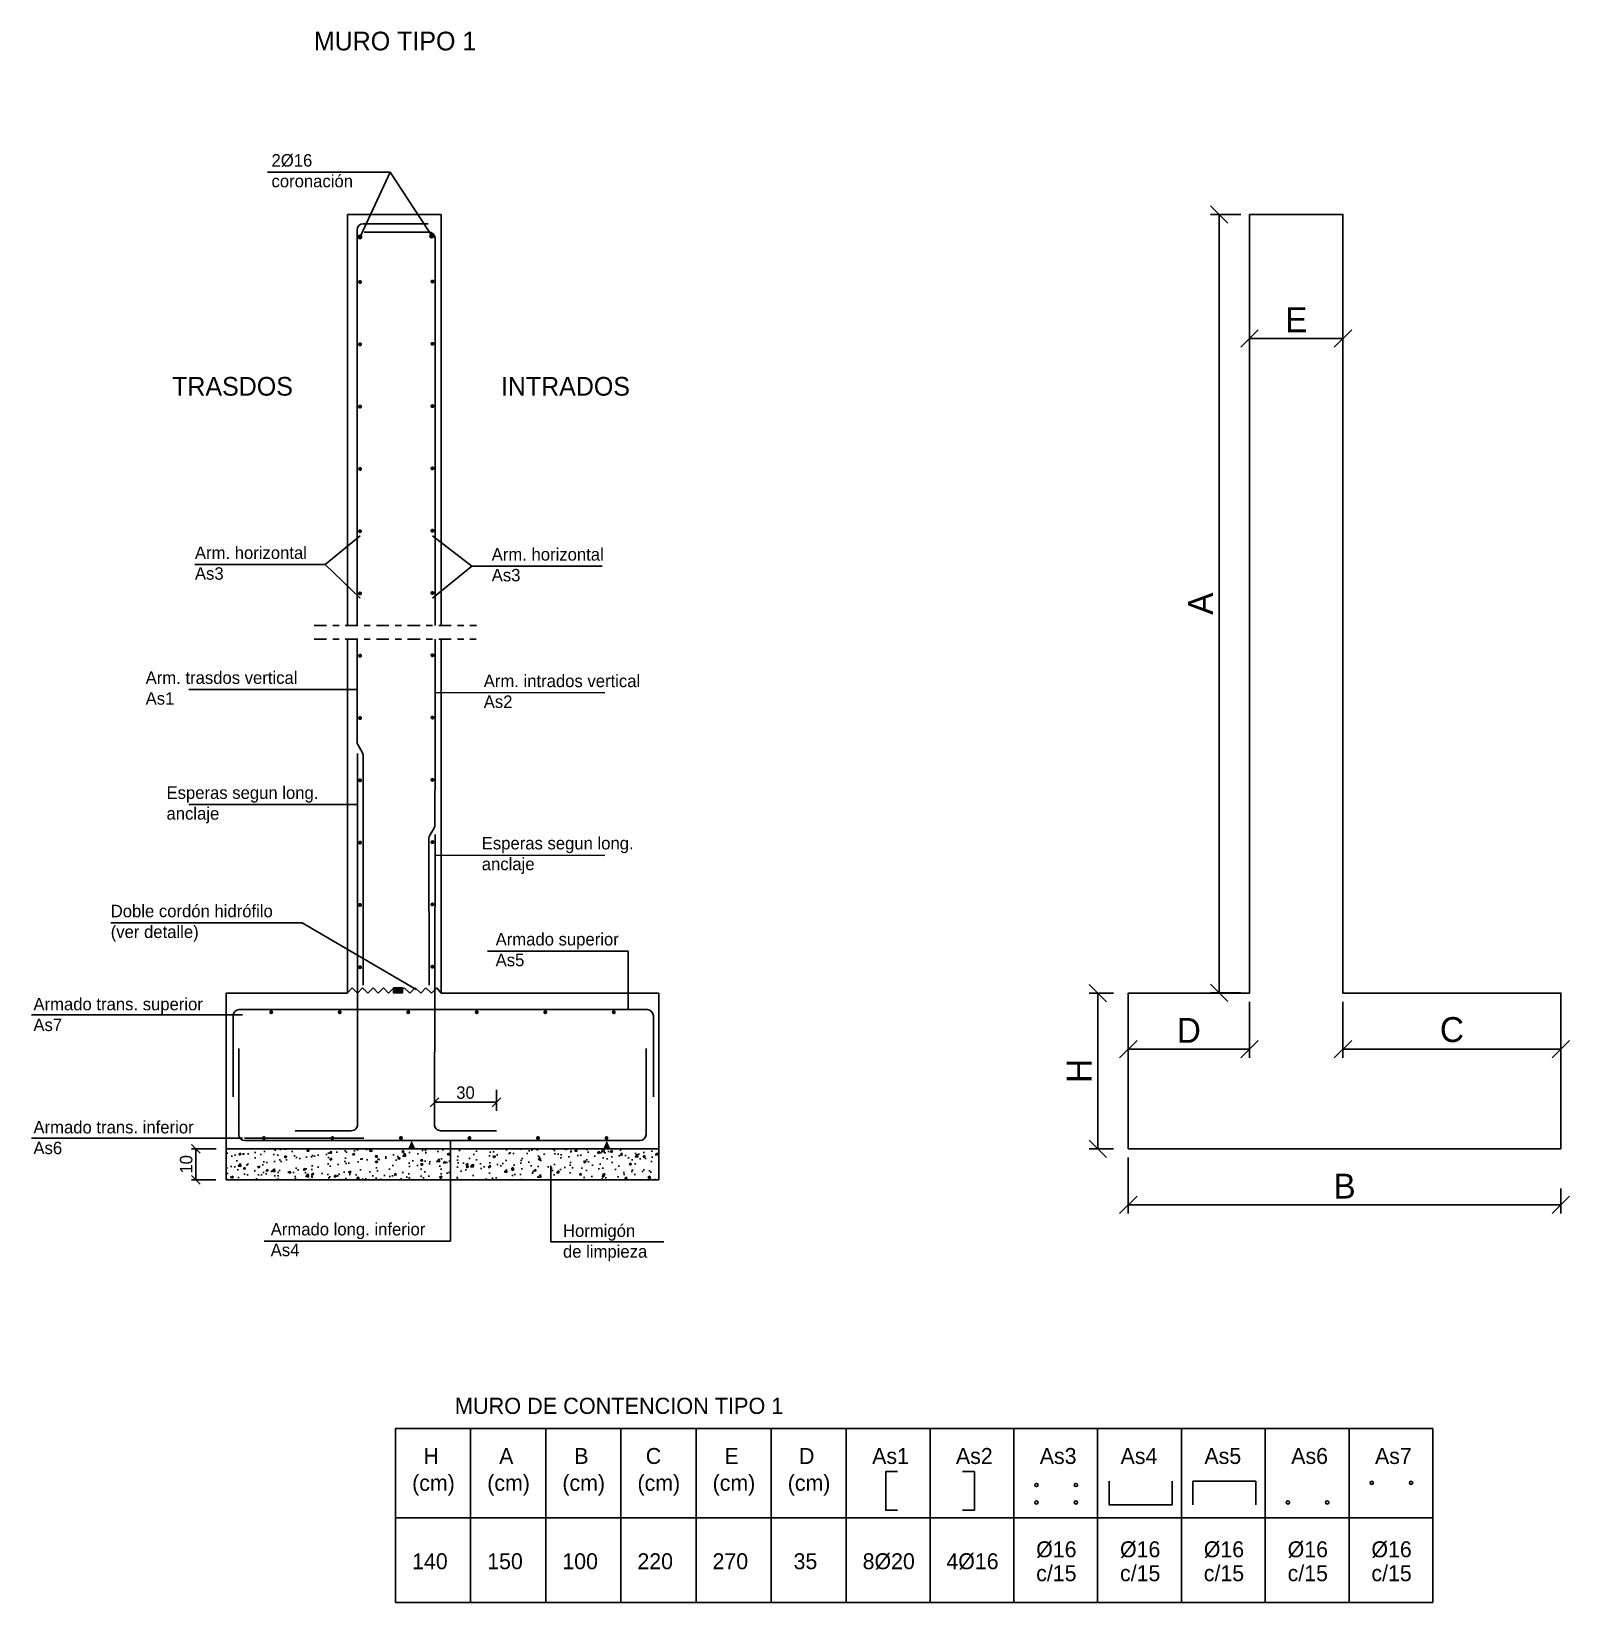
# Model space of a CAD drawing. Header units: millimetres. Extents: x 0.7 to 25.4, y 1.9 to 27.1.
import ezdxf
from ezdxf.enums import TextEntityAlignment as Align

# ---------------------------------------------------------------- set-up
doc = ezdxf.new("R2010")
doc.units = ezdxf.units.MM
doc.linetypes.add('DASHDOT', pattern=[0.4, 0.2, -0.1, 0, -0.1])
doc.layers.get('Defpoints').update_dxf_attribs({"lineweight": 0})
for name, color, linetype in [('_FINO', 8, 'Continuous'), ('DET-ARMADURA', 6, 'Continuous'), ('DET-ARMADURAS', 6, 'Continuous'), ('DET-BORDE ESTRUCTURA', 2, 'Continuous'), ('DET-COTAS', 8, 'Continuous'), ('DET-TEXTO', 2, 'Continuous'), ('DET-TEXTO LÍNEA', 8, 'Continuous'), ('DET-TEXTO TÍTULO', 1, 'Continuous'), ('DET-TRAMAS', 8, 'Continuous'), ('EST-TRAMAS', 8, 'Continuous'), ('Z_ANOTACIONES', 3, 'Continuous')]:
    doc.layers.add(name, color=color, linetype=linetype)
doc.styles.add('CENTURY', font='GOTHIC.TTF')
doc.styles.add('Estructura', font='GOTHIC.TTF', dxfattribs={"height": 0.2})
doc.styles.add('Formato', font='GOTHIC.TTF')
doc.dimstyles.new('cotas escala 1.20', dxfattribs={"dimtxt": 0.2, "dimasz": 0.14, "dimexe": 0.07, "dimexo": 0.07, "dimgap": 0.05, "dimtad": 1, "dimdec": 0, "dimlfac": 20, "dimrnd": 1, "dimzin": 1, "dimtxsty": 'Formato', "dimblk": 'OBLIQUE', "dimcen": -0.05, "dimclrd": 4, "dimclre": 8, "dimclrt": 2, "dimadec": 0, "dimazin": 0, "dimtfac": 1, "dimtdec": 0, "dimtix": 1, "dimtmove": 0, "dimatfit": 2, "dimldrblk": 'OBLIQUE', "dimfxl": 1.5, "dimarcsym": 0})
doc.dimstyles.new('cotas formato 1.100', dxfattribs={"dimtxt": 0.2, "dimasz": 0.14, "dimexe": 0.2, "dimexo": 0.16, "dimgap": 0.05, "dimtad": 1, "dimdec": 0, "dimlfac": 100, "dimrnd": 5, "dimzin": 1, "dimtxsty": 'Formato', "dimblk": 'OBLIQUE', "dimcen": -0.05, "dimclrd": 4, "dimclre": 8, "dimclrt": 2, "dimadec": 0, "dimazin": 0, "dimtfac": 1, "dimtdec": 0, "dimtix": 1, "dimtmove": 0, "dimatfit": 2, "dimldrblk": 'OBLIQUE', "dimfxl": 1.5, "dimarcsym": 0})

# ---------------------------------------------------------------- blocks, each defined once
blk = doc.blocks.new('*U36')
at = {"layer": 'DET-ARMADURAS', "color": 6, "const_width": 0.032}
blk.add_lwpolyline([(-0.016, 0, -1), (0.016, 0, -1)], format="xyb", close=True, dxfattribs=at)
blk = doc.blocks.new('*U37')
at = {"layer": 'Z_ANOTACIONES', "color": 0, "linetype": 'ByBlock', "lineweight": -2, "transparency": 16777216}
for p in [(0, 0), (1, 0), (2, 0), (3, 0), (4, 0), (5, 0), (6, 0), (7, 0), (8, 0), (9, 0), (10, 0), (11, 0)]:
    blk.add_blockref('*U36', p, dxfattribs=at)
blk = doc.blocks.new('*U38')
at = {"layer": 'DET-ARMADURAS', "color": 6, "const_width": 0.032}
blk.add_lwpolyline([(-0.016, 0, -1), (0.016, 0, -1)], format="xyb", close=True, dxfattribs=at)
blk = doc.blocks.new('*U39')
at = {"layer": 'Z_ANOTACIONES', "color": 0, "linetype": 'ByBlock', "lineweight": -2, "transparency": 16777216}
for p in [(0, 0), (1, 0), (2, 0), (3, 0), (4, 0), (5, 0), (6, 0), (7, 0), (8, 0), (9, 0), (10, 0), (11, 0)]:
    blk.add_blockref('*U38', p, dxfattribs=at)
blk = doc.blocks.new('_Oblique')
at = {"color": 0, "linetype": 'ByBlock', "lineweight": -2}
blk.add_line((-0.5, -0.5), (0.5, 0.5), dxfattribs=at)
blk = doc.blocks.new('*D40')
at = {"layer": 'Defpoints', "color": 0}
for p in [(8.159, 9.941), (8.159, 9.642), (7.161, 9.546)]:
    blk.add_point(p, dxfattribs=at)
at = {"layer": 'DET-COTAS', "color": 8, "lineweight": -2}
for p, q in [((7.161, 9.706), (7.161, 10.141)), ((8.159, 9.802), (8.159, 10.141))]:
    blk.add_line(p, q, dxfattribs=at)
at = {"layer": 'DET-COTAS', "color": 4, "lineweight": -2}
blk.add_line((7.161, 9.941), (8.159, 9.941), dxfattribs=at)
at = {"layer": 'DET-COTAS', "color": 4, "lineweight": -2, "xscale": 0.14, "yscale": 0.14, "zscale": 0.14, "rotation": 180}
blk.add_blockref('_Oblique', (7.161, 9.941), dxfattribs=at)
at = {"layer": 'DET-COTAS', "color": 4, "lineweight": -2, "xscale": 0.14, "yscale": 0.14, "zscale": 0.14}
blk.add_blockref('_Oblique', (8.159, 9.941), dxfattribs=at)
at = {"layer": 'DET-COTAS', "color": 2, "insert": (7.66, 10.096), "char_height": 0.2, "attachment_point": 5, "style": 'Formato'}
blk.add_mtext('30', dxfattribs=at)
blk = doc.blocks.new('*U34')
at = {"layer": 'DET-ARMADURAS', "color": 6, "const_width": 0.032}
blk.add_lwpolyline([(-0.016, 0, -1), (0.016, 0, -1)], format="xyb", close=True, dxfattribs=at)
blk = doc.blocks.new('*U35')
at = {"layer": 'Z_ANOTACIONES', "color": 0, "linetype": 'ByBlock', "lineweight": -2, "transparency": 16777216}
for p in [(0, 0), (1.1, 0), (2.2, 0), (3.3, 0), (4.4, 0), (5.5, 0)]:
    blk.add_blockref('*U34', p, dxfattribs=at)
blk = doc.blocks.new('*D41')
at = {"layer": 'Defpoints', "color": 0}
for p in [(3.725, 9.195), (3.332, 8.695), (3.722, 8.695)]:
    blk.add_point(p, dxfattribs=at)
at = {"layer": 'DET-COTAS', "color": 8, "lineweight": -2, "ltscale": 0.1}
for p, q in [((3.655, 9.195), (3.262, 9.195)), ((3.652, 8.695), (3.262, 8.695))]:
    blk.add_line(p, q, dxfattribs=at)
at = {"layer": 'DET-COTAS', "color": 4, "lineweight": -2, "ltscale": 0.1}
blk.add_line((3.332, 9.195), (3.332, 8.695), dxfattribs=at)
at = {"layer": 'DET-COTAS', "color": 4, "lineweight": -2, "xscale": 0.14, "yscale": 0.14, "zscale": 0.14}
for p, rotation in [((3.332, 9.195), 90), ((3.332, 8.695), 270)]:
    blk.add_blockref('_Oblique', p, dxfattribs=dict(at, rotation=rotation))
at = {"layer": 'DET-COTAS', "color": 2, "insert": (3.177, 8.945), "char_height": 0.2, "attachment_point": 5, "rotation": 90, "style": 'Formato'}
blk.add_mtext('10', dxfattribs=at)
blk = doc.blocks.new('*D42')
at = {"layer": 'Defpoints', "color": 0}
for p in [(21.748, 22.205), (20.248, 21.844), (21.748, 21.844)]:
    blk.add_point(p, dxfattribs=at)
at = {"layer": 'DET-COTAS', "color": 8, "lineweight": -2, "ltscale": 0.1}
for p, q in [((20.248, 21.984), (20.248, 22.345)), ((21.748, 21.984), (21.748, 22.345))]:
    blk.add_line(p, q, dxfattribs=at)
at = {"layer": 'DET-COTAS', "color": 4, "lineweight": -2, "ltscale": 0.1}
blk.add_line((20.248, 22.205), (21.748, 22.205), dxfattribs=at)
at = {"layer": 'DET-COTAS', "color": 4, "lineweight": -2, "xscale": 0.28, "yscale": 0.28, "zscale": 0.28, "rotation": 180}
blk.add_blockref('_Oblique', (20.248, 22.205), dxfattribs=at)
at = {"layer": 'DET-COTAS', "color": 4, "lineweight": -2, "xscale": 0.28, "yscale": 0.28, "zscale": 0.28}
blk.add_blockref('_Oblique', (21.748, 22.205), dxfattribs=at)
at = {"layer": 'DET-COTAS', "color": 2, "insert": (20.998, 22.505), "char_height": 0.4, "attachment_point": 5, "style": 'Formato'}
blk.add_mtext('E', dxfattribs=at)
blk = doc.blocks.new('*D43')
at = {"layer": 'Defpoints', "color": 0}
for p in [(18.301, 9.195), (25.246, 8.695), (25.246, 8.296)]:
    blk.add_point(p, dxfattribs=at)
at = {"layer": 'DET-COTAS', "color": 8, "lineweight": -2, "ltscale": 0.1}
for p, q in [((18.301, 9.055), (18.301, 8.156)), ((25.246, 8.555), (25.246, 8.156))]:
    blk.add_line(p, q, dxfattribs=at)
at = {"layer": 'DET-COTAS', "color": 4, "lineweight": -2, "ltscale": 0.1}
blk.add_line((18.301, 8.296), (25.246, 8.296), dxfattribs=at)
at = {"layer": 'DET-COTAS', "color": 4, "lineweight": -2, "xscale": 0.28, "yscale": 0.28, "zscale": 0.28, "rotation": 180}
blk.add_blockref('_Oblique', (18.301, 8.296), dxfattribs=at)
at = {"layer": 'DET-COTAS', "color": 4, "lineweight": -2, "xscale": 0.28, "yscale": 0.28, "zscale": 0.28}
blk.add_blockref('_Oblique', (25.246, 8.296), dxfattribs=at)
at = {"layer": 'DET-COTAS', "color": 2, "insert": (21.773, 8.596), "char_height": 0.4, "attachment_point": 5, "style": 'Formato'}
blk.add_mtext('B', dxfattribs=at)
blk = doc.blocks.new('*D44')
at = {"layer": 'Defpoints', "color": 0}
for p in [(18.206, 11.695), (17.813, 9.195), (18.206, 9.195)]:
    blk.add_point(p, dxfattribs=at)
at = {"layer": 'DET-COTAS', "color": 8, "lineweight": -2, "ltscale": 0.1}
for p, q in [((18.066, 11.695), (17.673, 11.695)), ((18.066, 9.195), (17.673, 9.195))]:
    blk.add_line(p, q, dxfattribs=at)
at = {"layer": 'DET-COTAS', "color": 4, "lineweight": -2, "ltscale": 0.1}
blk.add_line((17.813, 11.695), (17.813, 9.195), dxfattribs=at)
at = {"layer": 'DET-COTAS', "color": 4, "lineweight": -2, "xscale": 0.28, "yscale": 0.28, "zscale": 0.28}
for p, rotation in [((17.813, 11.695), 90), ((17.813, 9.195), 270)]:
    blk.add_blockref('_Oblique', p, dxfattribs=dict(at, rotation=rotation))
at = {"layer": 'DET-COTAS', "color": 2, "insert": (17.513, 10.445), "char_height": 0.4, "attachment_point": 5, "rotation": 90, "style": 'Formato'}
blk.add_mtext('H', dxfattribs=at)
blk = doc.blocks.new('*D45')
at = {"layer": 'Defpoints', "color": 0}
for p in [(21.748, 11.695), (25.246, 11.195), (25.246, 10.796)]:
    blk.add_point(p, dxfattribs=at)
at = {"layer": 'DET-COTAS', "color": 8, "lineweight": -2, "ltscale": 0.1}
for p, q in [((21.748, 11.555), (21.748, 10.656)), ((25.246, 11.055), (25.246, 10.656))]:
    blk.add_line(p, q, dxfattribs=at)
at = {"layer": 'DET-COTAS', "color": 4, "lineweight": -2, "ltscale": 0.1}
blk.add_line((21.748, 10.796), (25.246, 10.796), dxfattribs=at)
at = {"layer": 'DET-COTAS', "color": 4, "lineweight": -2, "xscale": 0.28, "yscale": 0.28, "zscale": 0.28, "rotation": 180}
blk.add_blockref('_Oblique', (21.748, 10.796), dxfattribs=at)
at = {"layer": 'DET-COTAS', "color": 4, "lineweight": -2, "xscale": 0.28, "yscale": 0.28, "zscale": 0.28}
blk.add_blockref('_Oblique', (25.246, 10.796), dxfattribs=at)
at = {"layer": 'DET-COTAS', "color": 2, "insert": (23.497, 11.106), "char_height": 0.4, "attachment_point": 5, "style": 'Formato'}
blk.add_mtext('C', dxfattribs=at)
blk = doc.blocks.new('*D46')
at = {"layer": 'Defpoints', "color": 0}
for p in [(20.248, 24.195), (19.761, 11.697), (20.248, 11.697)]:
    blk.add_point(p, dxfattribs=at)
at = {"layer": 'DET-COTAS', "color": 8, "lineweight": -2, "ltscale": 0.1}
for p, q in [((20.108, 24.195), (19.621, 24.195)), ((20.108, 11.697), (19.621, 11.697))]:
    blk.add_line(p, q, dxfattribs=at)
at = {"layer": 'DET-COTAS', "color": 4, "lineweight": -2, "ltscale": 0.1}
blk.add_line((19.761, 24.195), (19.761, 11.697), dxfattribs=at)
at = {"layer": 'DET-COTAS', "color": 4, "lineweight": -2, "xscale": 0.28, "yscale": 0.28, "zscale": 0.28}
for p, rotation in [((19.761, 24.195), 90), ((19.761, 11.697), 270)]:
    blk.add_blockref('_Oblique', p, dxfattribs=dict(at, rotation=rotation))
at = {"layer": 'DET-COTAS', "color": 2, "insert": (19.461, 17.946), "char_height": 0.4, "attachment_point": 5, "rotation": 90, "style": 'Formato'}
blk.add_mtext('A', dxfattribs=at)
blk = doc.blocks.new('*D47')
at = {"layer": 'Defpoints', "color": 0}
for p in [(18.301, 11.695), (20.246, 11.695), (20.246, 10.796)]:
    blk.add_point(p, dxfattribs=at)
at = {"layer": 'DET-COTAS', "color": 8, "lineweight": -2, "ltscale": 0.1}
for p, q in [((18.301, 11.555), (18.301, 10.656)), ((20.246, 11.555), (20.246, 10.656))]:
    blk.add_line(p, q, dxfattribs=at)
at = {"layer": 'DET-COTAS', "color": 4, "lineweight": -2, "ltscale": 0.1}
blk.add_line((18.301, 10.796), (20.246, 10.796), dxfattribs=at)
at = {"layer": 'DET-COTAS', "color": 4, "lineweight": -2, "xscale": 0.28, "yscale": 0.28, "zscale": 0.28, "rotation": 180}
blk.add_blockref('_Oblique', (18.301, 10.796), dxfattribs=at)
at = {"layer": 'DET-COTAS', "color": 4, "lineweight": -2, "xscale": 0.28, "yscale": 0.28, "zscale": 0.28}
blk.add_blockref('_Oblique', (20.246, 10.796), dxfattribs=at)
at = {"layer": 'DET-COTAS', "color": 2, "insert": (19.273, 11.096), "char_height": 0.4, "attachment_point": 5, "style": 'Formato'}
blk.add_mtext('D', dxfattribs=at)
blk = doc.blocks.new('*U48')
at = {"layer": 'DET-ARMADURAS', "color": 6, "const_width": 0.032}
blk.add_lwpolyline([(-0.016, 0, -1), (0.016, 0, -1)], format="xyb", close=True, dxfattribs=at)
blk = doc.blocks.new('*U49')
at = {"layer": 'Z_ANOTACIONES', "color": 0, "linetype": 'ByBlock', "lineweight": -2, "transparency": 16777216}
for p in [(0, 0), (1.1, 0), (2.2, 0), (3.3, 0), (4.4, 0), (5.5, 0)]:
    blk.add_blockref('*U48', p, dxfattribs=at)

msp = doc.modelspace()

# ---------------------------------------------------------------- hatches: boundary and pattern name
at = {"layer": 'DET-ARMADURA'}
h = msp.add_hatch(color=6, dxfattribs=at)
h.dxf.hatch_style = 1
edge = h.paths.add_edge_path()
edge.add_arc((5.967, 23.834), 0.029, 90, 450)
h = msp.add_hatch(color=6, dxfattribs=at)
h.dxf.hatch_style = 1
edge = h.paths.add_edge_path()
edge.add_arc((7.116, 23.847), 0.029, 90, 450)
at = {"layer": 'DET-BORDE ESTRUCTURA'}
h = msp.add_hatch(color=256, dxfattribs=at)
h.dxf.hatch_style = 1
h.paths.add_polyline_path([(6.506, 11.777), (6.647, 11.777), (6.647, 11.697), (6.506, 11.697)])
at = {"layer": 'DET-TRAMAS'}
h = msp.add_hatch(dxfattribs=at)
h.set_pattern_fill('AR-CONC', color=256, scale=0.002, style=0)
h.set_pattern_definition([(50, (-143.59727, -616.94035), (0.36436934, -0.03187817), [0.0381, -0.4191]), (355, (-143.59727, -616.94035), (-0.07048684, 0.3821137), [0.03048, -0.33528117]), (100.451445, (-143.5669, -616.943), (0.2938825, 0.3502355), [0.03238002, -0.35618049]), (46.1842, (-143.59727, -616.83875), (0.54215808, -0.08408466), [0.05715, -0.62865]), (96.63556, (-143.5521, -616.84576), (0.47480827, 0.49485225), [0.04857005, -0.5342712]), (351.18415, (-143.59727, -616.83875), (0.47480827, 0.49485225), [0.04571993, -0.50291946]), (21, (-143.54647, -616.86415), (0.30322878, -0.2045304), [0.0381, -0.4191]), (326, (-143.54647, -616.86415), (0.12360406, 0.36837593), [0.03048, -0.33528]), (71.451445, (-143.5212, -616.8812), (0.42683284, 0.16384554), [0.03238002, -0.35617988]), (37.5, (-143.59727, -616.94035), (0.006177207, 0.169110078), [0, -0.331216, 0, -0.34036, 0, -0.33655]), (7.5, (-143.59727, -616.94035), (0.133639325, 0.20036115), [0, -0.194056, 0, -0.323596, 0, -0.12827]), (327.5, (-143.71055, -616.94035), (0.27118119, -0.011457488), [0, -0.127, 0, -0.39624, 0, -0.52578]), (317.5, (-143.76135, -616.94035), (0.29625836, 0.05085298), [0, -0.1651, 0, -0.263144, 0, -0.37338])])
h.paths.add_polyline_path([(3.818, 9.195), (3.818, 8.695), (10.764, 8.696), (10.764, 9.196)])

# ---------------------------------------------------------------- linework, layer by layer
at = {"layer": '_FINO'}
msp.add_line((1.965, 12.822), (5.036, 12.822), dxfattribs=at)
for points in [[(6.854, 9.195), (6.738, 9.195), (6.796, 9.326)], [(6.854, 9.195), (6.738, 9.195), (6.796, 9.326)], [(9.986, 9.195), (9.871, 9.195), (9.929, 9.326)], [(9.986, 9.195), (9.871, 9.195), (9.929, 9.326)]]:
    msp.add_solid(points, dxfattribs=at)
at = {"layer": 'DET-ARMADURA', "color": 6}
for centre in [(5.967, 23.834), (7.116, 23.847)]:
    msp.add_circle(centre, 0.029, dxfattribs=at)
at = {"layer": 'DET-ARMADURAS', "color": 6}
for p, q in [((6.02, 24.047), (7.059, 24.047)), ((5.92, 17.594), (5.92, 23.947)), ((6.032, 23.912), (7.071, 23.912)), ((5.92, 15.724), (5.92, 17.375)), ((6.005, 15.553), (5.93, 15.687)), ((5.927, 9.584), (5.926, 15.54)), ((6.015, 11.823), (6.016, 15.518)), ((7.17, 14.394), (7.171, 15.513)), ((7.17, 14.388), (7.17, 14.394)), ((7.17, 14.388), (7.17, 14.394)), ((7.075, 11.823), (7.074, 14.183)), ((7.085, 14.218), (7.16, 14.353)), ((7.161, 9.584), (7.171, 14.238)), ((10.577, 11.429), (4.028, 11.429)), ((3.928, 10.031), (3.928, 11.329)), ((10.677, 10.031), (10.677, 11.329)), ((4.02, 10.803), (4.02, 9.426)), ((10.56, 10.803), (10.56, 9.426)), ((4.928, 9.484), (5.827, 9.484)), ((8.16, 9.484), (7.261, 9.484)), ((10.46, 9.326), (4.12, 9.326))]:
    msp.add_line(p, q, dxfattribs=at)
for points in [[(7.171, 23.812), (7.171, 17.594)], [(7.171, 17.375), (7.171, 15.513)]]:
    msp.add_lwpolyline(points, dxfattribs=at)
for centre, radius, start, end in [((6.02, 23.947), 0.1, 90, 180), ((7.071, 23.812), 0.1, 0, 90), ((5.984, 15.722), 0.0639, 180, 213.1785), ((5.952, 15.518), 0.0639, 0, 33.1785), ((7.106, 14.388), 0.0639, 326.8215, 0), ((7.106, 14.388), 0.0639, 326.8215, 0), ((7.138, 14.183), 0.0639, 146.8215, 180), ((4.028, 11.329), 0.1, 90, 180), ((10.577, 11.329), 0.1, 0, 90), ((4.12, 9.426), 0.1, 180, 270), ((5.827, 9.584), 0.1, 270, 0.1209), ((7.261, 9.584), 0.1, 179.8791, 270), ((10.46, 9.426), 0.1, 270, 0)]:
    msp.add_arc(centre, radius, start, end, dxfattribs=at)
at = {"layer": 'DET-BORDE ESTRUCTURA'}
for p, q in [((5.767, 17.594), (5.767, 24.195)), ((5.767, 24.195), (7.267, 24.195)), ((7.267, 17.594), (7.267, 24.195)), ((5.767, 11.695), (5.767, 17.375)), ((7.267, 11.695), (7.267, 17.375)), ((10.764, 11.695), (7.267, 11.695)), ((10.764, 11.695), (7.267, 11.695)), ((10.764, 8.695), (10.764, 11.695)), ((3.819, 9.195), (3.816, 8.695)), ((10.764, 9.195), (5.767, 9.195)), ((10.764, 8.695), (3.816, 8.695))]:
    msp.add_line(p, q, dxfattribs=at)
for points in [[(20.248, 24.195), (21.748, 24.195), (21.748, 11.695), (25.246, 11.695), (25.246, 9.195), (18.301, 9.195), (18.301, 11.695), (20.248, 11.695), (20.248, 24.195)], [(5.759, 11.695), (3.819, 11.695), (3.819, 9.195), (5.767, 9.195)]]:
    msp.add_lwpolyline(points, dxfattribs=at)
msp.add_lwpolyline([(6.506, 11.777), (6.647, 11.777), (6.647, 11.697), (6.506, 11.697)], close=True, dxfattribs=at)
at = {"layer": 'DET-COTAS'}
for p, q in [((5.759, 11.695), (5.842, 11.779)), ((5.842, 11.779), (5.926, 11.695)), ((5.926, 11.695), (6.009, 11.779)), ((5.926, 11.695), (5.926, 11.695)), ((6.009, 11.779), (6.092, 11.695)), ((6.092, 11.695), (6.176, 11.779)), ((6.176, 11.779), (6.259, 11.695)), ((6.259, 11.695), (6.342, 11.779)), ((6.342, 11.779), (6.426, 11.695)), ((6.426, 11.695), (6.509, 11.779)), ((6.509, 11.779), (6.592, 11.695)), ((6.592, 11.695), (6.676, 11.779)), ((6.676, 11.779), (6.767, 11.695)), ((6.767, 11.695), (6.85, 11.779)), ((6.85, 11.779), (6.941, 11.695)), ((6.941, 11.695), (7.024, 11.779)), ((7.024, 11.779), (7.115, 11.695)), ((7.115, 11.695), (7.199, 11.779)), ((7.199, 11.779), (7.267, 11.695))]:
    msp.add_line(p, q, dxfattribs=at)
at = {"layer": 'DET-TEXTO'}
for p, q in [((6.538, 4.702), (23.192, 4.702)), ((6.538, 1.91), (6.538, 4.702)), ((7.743, 4.702), (7.743, 1.91)), ((8.949, 4.702), (8.949, 1.91)), ((10.155, 4.702), (10.155, 1.91)), ((11.361, 4.702), (11.361, 1.91)), ((12.567, 4.702), (12.567, 1.91)), ((13.773, 4.702), (13.773, 1.91)), ((15.118, 4.702), (15.118, 1.91)), ((16.464, 4.702), (16.464, 1.91)), ((17.809, 4.702), (17.809, 1.91)), ((19.155, 4.702), (19.155, 1.91)), ((20.5, 4.702), (20.5, 1.91)), ((21.846, 4.702), (21.846, 1.91)), ((23.192, 4.702), (23.192, 1.91)), ((6.538, 3.271), (23.192, 3.271)), ((6.538, 1.91), (23.192, 1.91))]:
    msp.add_line(p, q, dxfattribs=at)
for points in [[(14.596, 3.391), (14.407, 3.391), (14.407, 4.012), (14.596, 4.012)], [(15.64, 3.391), (15.83, 3.391), (15.83, 4.012), (15.64, 4.012)], [(19.004, 3.857), (19.004, 3.477), (17.996, 3.477), (17.996, 3.857)], [(20.347, 3.477), (20.347, 3.857), (19.339, 3.857), (19.339, 3.477)]]:
    msp.add_lwpolyline(points, dxfattribs=at)
for centre in [(16.827, 3.797), (17.459, 3.797), (22.209, 3.832), (22.842, 3.832), (16.827, 3.518), (17.459, 3.518), (20.864, 3.518), (21.496, 3.518)]:
    msp.add_circle(centre, 0.0263, dxfattribs=at)
at = {"layer": 'DET-TEXTO LÍNEA'}
for p, q in [((4.48, 24.872), (6.453, 24.872)), ((6.453, 24.872), (5.971, 23.834)), ((6.453, 24.872), (7.129, 23.833)), ((5.409, 18.576), (5.967, 19.033)), ((7.76, 18.551), (7.129, 19.033)), ((5.409, 18.576), (3.316, 18.576)), ((5.409, 18.576), (5.967, 18.033)), ((7.76, 18.551), (7.129, 18.033)), ((7.76, 18.551), (9.852, 18.551)), ((5.925, 16.57), (3.218, 16.57)), ((7.17, 16.52), (9.899, 16.514)), ((5.925, 14.723), (3.218, 14.724)), ((7.17, 13.908), (9.899, 13.903)), ((8.012, 12.365), (10.271, 12.365)), ((10.271, 12.365), (10.271, 11.429)), ((0.691, 11.344), (4.08, 11.344)), ((0.691, 9.367), (4.08, 9.367)), ((4.112, 9.367), (6.028, 9.367)), ((7.419, 7.71), (7.419, 9.326)), ((9.031, 8.922), (9.031, 7.7)), ((4.428, 7.71), (7.419, 7.71)), ((10.844, 7.7), (9.031, 7.7))]:
    msp.add_line(p, q, dxfattribs=at)
at = {"layer": 'DET-TEXTO LÍNEA', "linetype": 'DASHDOT'}
msp.add_line((5.231, 17.375), (7.829, 17.375), dxfattribs=at)
msp.add_lwpolyline([(5.231, 17.594), (7.836, 17.594), (7.836, 17.594)], dxfattribs=at)
at = {"layer": 'EST-TRAMAS'}
msp.add_line((6.867, 11.754), (5.036, 12.822), dxfattribs=at)

# ---------------------------------------------------------------- block references
at = {"layer": 'Z_ANOTACIONES', "rotation": 90}
for name, p in [('*U37', (5.967, 12.11)), ('*U39', (7.129, 12.118))]:
    msp.add_blockref(name, p, dxfattribs=at)
at = {"layer": 'Z_ANOTACIONES', "xscale": -1, "rotation": 180}
msp.add_blockref('*U49', (4.541, 11.387), dxfattribs=at)
at = {"layer": 'Z_ANOTACIONES'}
msp.add_blockref('*U35', (4.424, 9.367), dxfattribs=at)

# ---------------------------------------------------------------- texts
at = {"layer": 'DET-TEXTO', "style": 'Estructura'}
for s, height, p in [('MURO DE CONTENCION TIPO 1', 0.26, (10.127, 4.938)), ('H', 0.256, (7.109, 4.135)), ('A', 0.256, (8.315, 4.135)), ('B', 0.256, (9.521, 4.135)), ('C ', 0.256, (10.726, 4.135)), ('E', 0.256, (11.932, 4.135)), ('D', 0.256, (13.138, 4.135)), ('As1', 0.256, (14.484, 4.135)), ('As2', 0.256, (15.829, 4.135)), ('As3', 0.256, (17.175, 4.135)), ('As4 ', 0.256, (18.52, 4.135)), ('As5 ', 0.256, (19.866, 4.135)), ('As6', 0.256, (21.212, 4.135)), ('As7', 0.256, (22.557, 4.135)), ('(cm)', 0.256, (7.146, 3.704)), ('(cm)', 0.256, (8.352, 3.704)), ('(cm)', 0.256, (9.558, 3.704)), ('(cm)', 0.256, (10.764, 3.704)), ('(cm)', 0.256, (11.97, 3.704)), ('(cm)', 0.256, (13.176, 3.704)), ('%%C16', 0.256, (17.146, 2.637)), ('%%C16', 0.256, (18.492, 2.637)), ('%%C16', 0.256, (19.837, 2.637)), ('%%C16', 0.256, (21.183, 2.637)), ('%%C16', 0.256, (22.528, 2.637)), ('140', 0.256, (7.089, 2.445)), ('150', 0.256, (8.295, 2.445)), ('100', 0.256, (9.501, 2.445)), ('220', 0.256, (10.706, 2.445)), ('270', 0.256, (11.912, 2.445)), ('35', 0.256, (13.118, 2.445)), ('8%%C20', 0.256, (14.455, 2.445)), ('4%%C16', 0.256, (15.8, 2.445)), ('c/15', 0.256, (17.146, 2.253)), ('c/15', 0.256, (18.492, 2.253)), ('c/15', 0.256, (19.837, 2.253)), ('c/15', 0.256, (21.183, 2.253)), ('c/15', 0.256, (22.528, 2.253))]:
    msp.add_text(s, height=height, dxfattribs=at).set_placement(p, align=Align.CENTER)
at = {"layer": 'DET-TEXTO', "char_height": 0.2}
for s, width, gutter_width, heights, insert, attachment_point, style in [('\\A1;\\pxql;2%%C16 coronación', 1.75359, 12.5, [-0.563], (4.546, 25.164), 1, 'CENTURY'), ('\\pxql;Arm. horizontal \\PAs3', 2.93769, 0.9, [-0.552], (6.254, 18.864), 3, 'CENTURY'), ('\\pxql;Arm. horizontal \\PAs3', 2.93769, 0.9, [-0.552], (11.019, 18.838), 3, 'CENTURY'), ('\\pxql;Arm. trasdos vertical \\PAs1', 2.93769, 0.9, [-0.546], (5.463, 16.858), 3, 'CENTURY'), ('\\pxql;Arm. intrados vertical \\PAs2', 2.93769, 0.9, [-0.551], (10.891, 16.806), 3, 'CENTURY'), ('\\pxql;Esperas segun long. \\Panclaje', 2.93769, 0.9, [-0.605], (5.798, 15.012), 3, 'CENTURY'), ('\\pxql;Esperas segun long. \\Panclaje', 2.93769, 0.9, [-0.605], (10.859, 14.201), 3, 'CENTURY'), ('\\pxql;Doble cordón hidrófilo \\P(ver detalle)', 4.16821, 0.9, [-0.617], (6.133, 13.112), 3, 'Estructura'), ('Armado superior\\PAs5', 9.01864, 12.5, [-0.547], (8.144, 12.659), 1, 'Estructura'), ('Armado trans. superior\\PAs7', 9.01864, 12.5, [-0.547], (0.724, 11.618), 1, 'Estructura'), ('Armado trans. inferior\\PAs6', 9.01864, 12.5, [-0.552], (0.724, 9.642), 1, 'Estructura'), ('Armado long. inferior\\PAs4', 9.01864, 12.5, [-0.551], (4.533, 8.004), 1, 'Estructura'), ('\\A1;\\pxql;Hormigón\\Pde limpieza', 3.53972, 12.5, [-0.614], (12.765, 7.98), 3, 'CENTURY')]:
    msp.add_mtext_dynamic_manual_height_columns(s, width=width, gutter_width=gutter_width, heights=heights, dxfattribs=dict(at, insert=insert, attachment_point=attachment_point, style=style))
at = {"layer": 'DET-TEXTO TÍTULO', "char_height": 0.3, "attachment_point": 1, "style": 'Formato'}
for s, insert in [('\\pxqc;MURO TIPO 1', (2.832, 27.129)), ('\\pxqc;TRASDOS', (0.222, 21.586)), ('\\pxqc;INTRADOS', (5.567, 21.586))]:
    msp.add_mtext_dynamic_manual_height_columns(s, width=7.39517, gutter_width=0.9, heights=[-0.315], dxfattribs=dict(at, insert=insert))

# ---------------------------------------------------------------- dimensions: what is measured, and where the dimension line sits
at = {"layer": 'DET-COTAS', "ltscale": 0.1}
for base, p1, p2, text, override, picture, middle in [((19.761, 11.697), (20.248, 24.195), (20.248, 11.697), 'A', {"dimscale": 2, "dimtxsty": 'Formato', "dimblk": 'Oblique'}, '*D46', (19.461, 17.946)), ((17.813, 9.195), (18.206, 11.695), (18.206, 9.195), 'H', {"dimscale": 2, "dimblk": 'Oblique'}, '*D44', (17.513, 10.445))]:
    dim = msp.add_linear_dim(base=base, p1=p1, p2=p2, angle=90, text=text, dimstyle='cotas escala 1.20', override=override, dxfattribs=at)
    dim.commit()
    dim.dimension.update_dxf_attribs({"geometry": picture, "text_midpoint": middle})
for base, p1, p2, text, override, picture, middle in [((21.748, 22.205), (20.248, 21.844), (21.748, 21.844), 'E', {"dimscale": 2, "dimblk": 'Oblique'}, '*D42', (20.998, 22.505)), ((20.246, 10.796), (18.301, 11.695), (20.246, 11.695), 'D', {"dimscale": 2, "dimtxsty": 'Formato', "dimblk": 'Oblique'}, '*D47', (19.273, 11.096)), ((25.246, 10.796), (21.748, 11.695), (25.246, 11.195), 'C', {"dimscale": 2, "dimblk": 'Oblique'}, '*D45', (23.497, 11.106)), ((25.246, 8.296), (18.301, 9.195), (25.246, 8.695), 'B', {"dimscale": 2, "dimblk": 'Oblique'}, '*D43', (21.773, 8.596))]:
    dim = msp.add_linear_dim(base=base, p1=p1, p2=p2, text=text, dimstyle='cotas escala 1.20', override=override, dxfattribs=at)
    dim.commit()
    dim.dimension.update_dxf_attribs({"geometry": picture, "text_midpoint": middle})
at = {"layer": 'DET-COTAS'}
dim = msp.add_linear_dim(base=(8.159, 9.941), p1=(7.161, 9.546), p2=(8.159, 9.642), text='30', dimstyle='cotas formato 1.100', dxfattribs=at)
dim.commit()
dim.dimension.update_dxf_attribs({"geometry": '*D40', "text_midpoint": (7.66, 10.096)})
at = {"layer": 'DET-COTAS', "ltscale": 0.1}
dim = msp.add_linear_dim(base=(3.332, 8.695), p1=(3.725, 9.195), p2=(3.722, 8.695), angle=90, text='10', dimstyle='cotas escala 1.20', dxfattribs=at)
dim.commit()
dim.dimension.update_dxf_attribs({"geometry": '*D41', "text_midpoint": (3.177, 8.945)})

doc.saveas('drawing.dxf')
